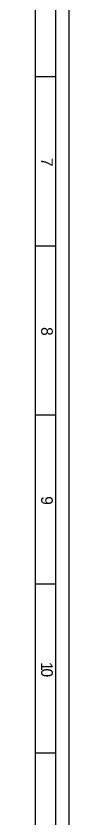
# Model space of a CAD drawing. Header units: millimetres. Extents: x 0 to 33.1, y 1.5 to 45.3.
# Drawn here: x 32.79 to 33.07, y 30.53 to 37.29 of the extents above; entities that cross this region are included whole.
import ezdxf

# ---------------------------------------------------------------- set-up
doc = ezdxf.new("R2010")
doc.units = ezdxf.units.MM
doc.header["$MEASUREMENT"] = 0
doc.layers.get('0').update_dxf_attribs({"linetype": 'CONTINUOUS'})

msp = doc.modelspace()

# ---------------------------------------------------------------- linework, layer by layer
at = {"color": 0, "linetype": 'Continuous'}
for p, q in [((33.0728, 45.3028), (33.0728, 1.49778)), ((32.9594, 44.9044), (32.9594, 1.61111)), ((32.7894, 44.7344), (32.7894, 1.78108)), ((32.9594, 36.7778), (32.7911, 36.7778)), ((32.9594, 35.3544), (32.7911, 35.3544)), ((32.9594, 33.9311), (32.7911, 33.9311)), ((32.9594, 32.5094), (32.7911, 32.5094)), ((32.9594, 31.0861), (32.7911, 31.0861))]:
    msp.add_line(p, q, dxfattribs=at)

# ---------------------------------------------------------------- texts
at = {"color": 0}
for s, p in [('7', (32.8394, 36.0961)), ('8', (32.8394, 34.6728)), ('9', (32.8394, 33.2494)), ('1', (32.8394, 31.8544)), ('0', (32.8394, 31.7999))]:
    msp.add_text(s, height=0.098333, rotation=270, dxfattribs=at).set_placement(p)

doc.saveas('drawing.dxf')
